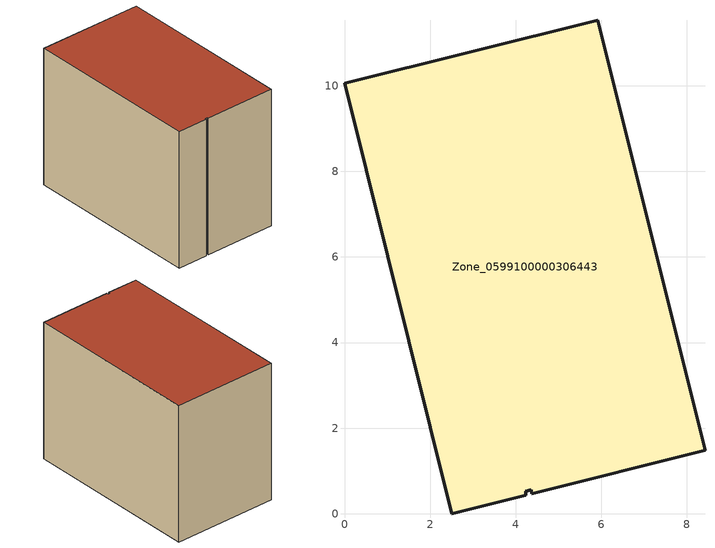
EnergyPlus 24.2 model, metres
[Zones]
Zone_0599100000306443
 floor ground (C_G): 4.24,0.43 2.51,0 0,10.06 5.92,11.53 8.42,1.48 4.37,0.47 4.37,0.56 4.24,0.52 z0
 wall outside (C_F): 4.24,0.52 4.37,0.56 4.37,0.47 8.42,1.48 5.92,11.53 0,10.06 2.51,0 4.24,0.43 4.24,0.52 z0:8.06
 roof outside (C_R): 2.51,0 4.24,0.43 4.24,0.52 4.37,0.56 4.37,0.47 8.42,1.48 5.92,11.53 0,10.06 z8.06
[BUILDING]
Pand.0599100000306443: North Axis=0; Terrain=City; Loads Convergence Tolerance Value=0.04; Temperature Convergence Tolerance Value=0.4; Solar Distribution=FullExterior; Maximum Number of Warmup Days=25; Minimum Number of Warmup Days=1
[Site:Location]
Rotterdam.The.Hague.AP_ZH_NLD Design_Conditions: Latitude=51.96; Longitude=4.45; Time Zone=1; Elevation=-4.5
[SITE:GROUNDTEMPERATURE:BUILDINGSURFACE]
18, 18, 18, 18, 18, 18, 18, 18, 18, 18, 18, 18
[MATERIAL] Thermal Absorptance=0.9; Solar Absorptance=0.7; Visible Absorptance=0.7
Name | Roughness | Thickness | Conductivity | Density | Specific Heat
G.TI.1965-1974 | MediumSmooth | 0.15 | 0.882353 | 540 | 1210
F.TI.1965-1974 | Rough | 0.3 | 0.697674 | 1920 | 840
R.TI.1965-1974 | MediumRough | 0.2 | 0.232558 | 1500 | 1000
[CONSTRUCTION]
C_G: G.TI.1965-1974
C_F: F.TI.1965-1974
C_R: R.TI.1965-1974
[ZONE]
Zone_0599100000306443: Type=1; Multiplier=1; Ceiling Height=Autocalculate; Volume=Autocalculate; Floor Area=autocalculate; Part of Total Floor Area=Yes
[ZONEINFILTRATION:DESIGNFLOWRATE]
Infil_Zone_0599100000306443: Zone or ZoneList or Space or SpaceList=Zone_0599100000306443; Schedule=AlwaysOn; Design Flow Rate Calculation Method=Flow/Area; Flow Rate per Floor Area=0.003; Constant Term Coefficient=1; Temperature Term Coefficient=0; Velocity Term Coefficient=0; Velocity Squared Term Coefficient=0
[HVACTEMPLATE:ZONE:IDEALLOADSAIRSYSTEM]
Zone_0599100000306443: Maximum Heating Supply Air Temperature=50; Minimum Cooling Supply Air Temperature=13; Maximum Heating Supply Air Humidity Ratio=0.0156; Minimum Cooling Supply Air Humidity Ratio=0.0077; Heating Limit=NoLimit; Cooling Limit=NoLimit; Dehumidification Control Type=ConstantSensibleHeatRatio; Cooling Sensible Heat Ratio=0.7; Dehumidification Setpoint=60; Humidification Control Type=None; Humidification Setpoint=30; Outdoor Air Method=None; Outdoor Air Flow Rate per Person=0.00944; Outdoor Air Flow Rate per Zone Floor Area=0; Outdoor Air Flow Rate per Zone=0; Demand Controlled Ventilation Type=None; Outdoor Air Economizer Type=NoEconomizer; Heat Recovery Type=None; Sensible Heat Recovery Effectiveness=0.7; Latent Heat Recovery Effectiveness=0.65
[ZONECONTROL:THERMOSTAT]
ThermostatControl_Zone_0599100000306443: Zone or ZoneList=Zone_0599100000306443; Control Type Schedule=DualSetpointControlType; Control 1=Thermostat_Zone_0599100000306443; Temperature Difference Between Cutout And Setpoint=0
[THERMOSTATSETPOINT:DUALSETPOINT]
Thermostat_Zone_0599100000306443: Heating Setpoint Temperature Schedule=HeatingSetpoint_Zone_0599100000306443; Cooling Setpoint Temperature Schedule=CoolingSetpoint_Zone_0599100000306443
[SCHEDULE:COMPACT]
HeatingSetpoint_Zone_0599100000306443: Through: 12/31, For: AllDays, Until: 24:00, 21
CoolingSetpoint_Zone_0599100000306443: Through: 12/31, For: AllDays, Until: 24:00, 24
DualSetpointControlType: Through: 12/31, For: AllDays, Until: 24:00, 4
AlwaysOn: Through: 12/31, For: AllDays, Until: 24:00, 1
